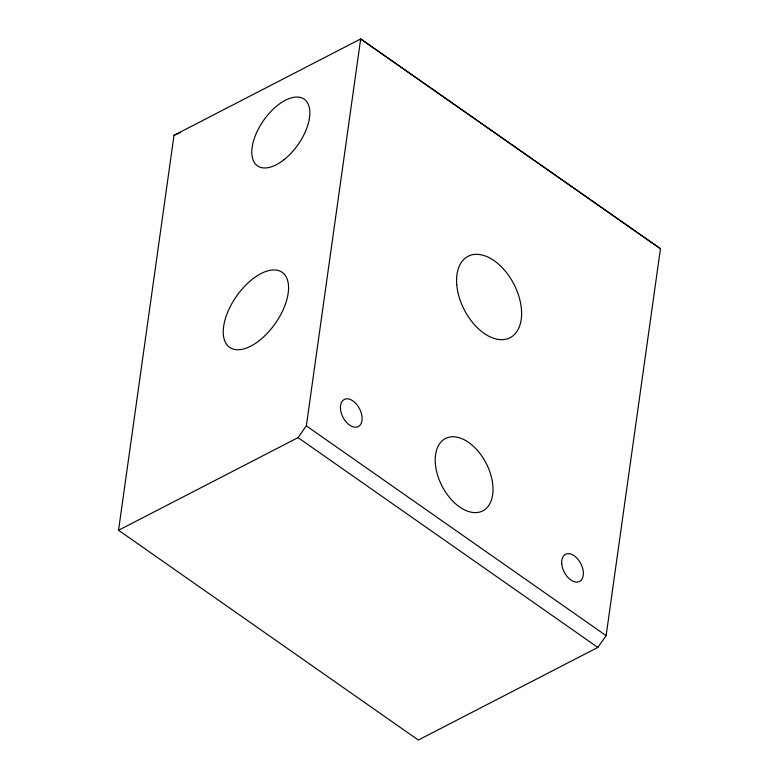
<?xml version="1.0" encoding="UTF-8"?>
<svg xmlns="http://www.w3.org/2000/svg" width="779" height="779" viewBox="0 0 779 779"><rect width="100%" height="100%" fill="white"/><g stroke="black" fill="none" stroke-linecap="round" stroke-linejoin="round"><path stroke-width="1.17" d="M118.544 530.265L174.009 135.322L360.677 38.95L660.456 248.735L606.12 635.645L597.824 647.407L418.323 740.05L118.544 530.265L298.045 437.623L306.342 425.86L360.677 38.95L660.456 248.735M174.009 135.322L180.621 132.42M306.342 425.86L606.12 635.645M298.045 437.623L597.824 647.407M259.319 340.579A45.805 23.691 -55 0 0 282.31 272.426A45.805 23.691 -55 0 0 226.056 316.547A45.805 23.691 -55 0 0 259.319 340.579M456.747 284.666A45.805 27.937 62.7 0 0 508.2 338.534A45.805 27.937 62.7 0 0 502.328 267.772A45.805 27.937 62.7 0 0 456.747 284.666M561.756 563.762A15.268 9.309 62.7 0 0 578.904 581.718A15.268 9.309 62.7 0 0 576.947 558.134A15.268 9.309 62.7 0 0 561.756 563.762M340.491 408.917A15.268 9.309 62.7 0 0 357.639 426.873A15.268 9.309 62.7 0 0 355.682 403.288A15.268 9.309 62.7 0 0 340.491 408.917M435.364 463.739A40.712 24.831 62.7 0 0 481.101 511.618A40.712 24.831 62.7 0 0 475.881 448.723A40.712 24.831 62.7 0 0 435.364 463.739M283.858 159.822A40.712 21.062 -55 0 0 304.297 99.245A40.712 21.062 -55 0 0 254.295 138.458A40.712 21.062 -55 0 0 283.858 159.822"/></g></svg>
